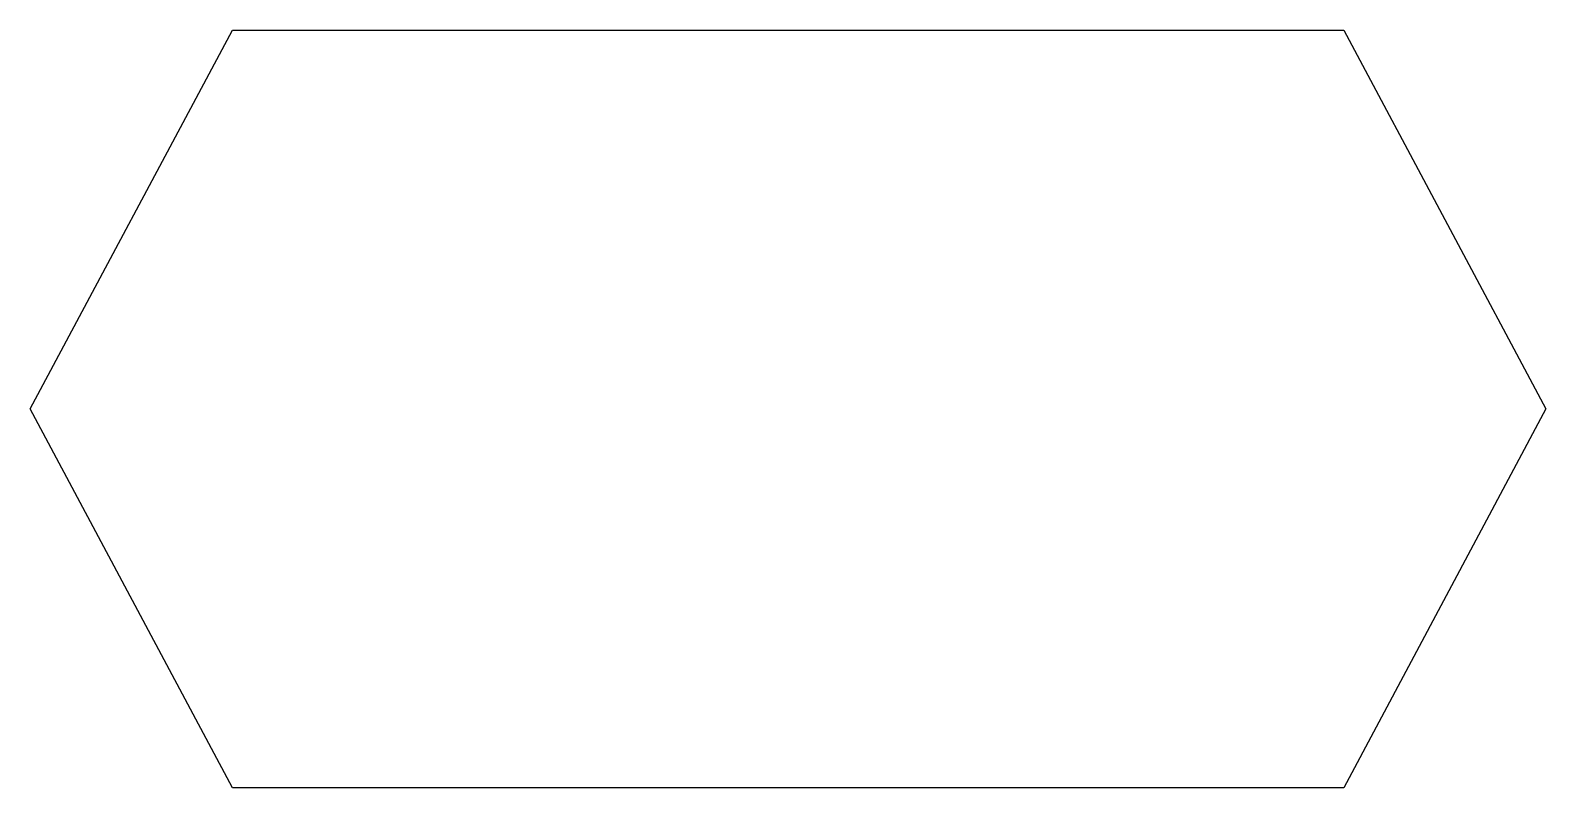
# Model space of a CAD drawing. Extents: x 0.5 to 16.4, y -4.5 to 3.4.
import ezdxf

# ---------------------------------------------------------------- set-up
doc = ezdxf.new("R2010")
doc.units = 0
doc.layers.add('DEFAULT_255_2_778', color=255, linetype='CONTINUOUS')

msp = doc.modelspace()

# ---------------------------------------------------------------- linework, layer by layer
at = {"layer": 'DEFAULT_255_2_778'}
for p, q in [((0.529, -0.529), (2.646, 3.44)), ((2.646, 3.44), (14.288, 3.44)), ((14.288, 3.44), (16.404, -0.529)), ((2.646, -4.498), (0.529, -0.529)), ((16.404, -0.529), (14.288, -4.498)), ((14.288, -4.498), (2.646, -4.498))]:
    msp.add_line(p, q, dxfattribs=at)

doc.saveas('drawing.dxf')
